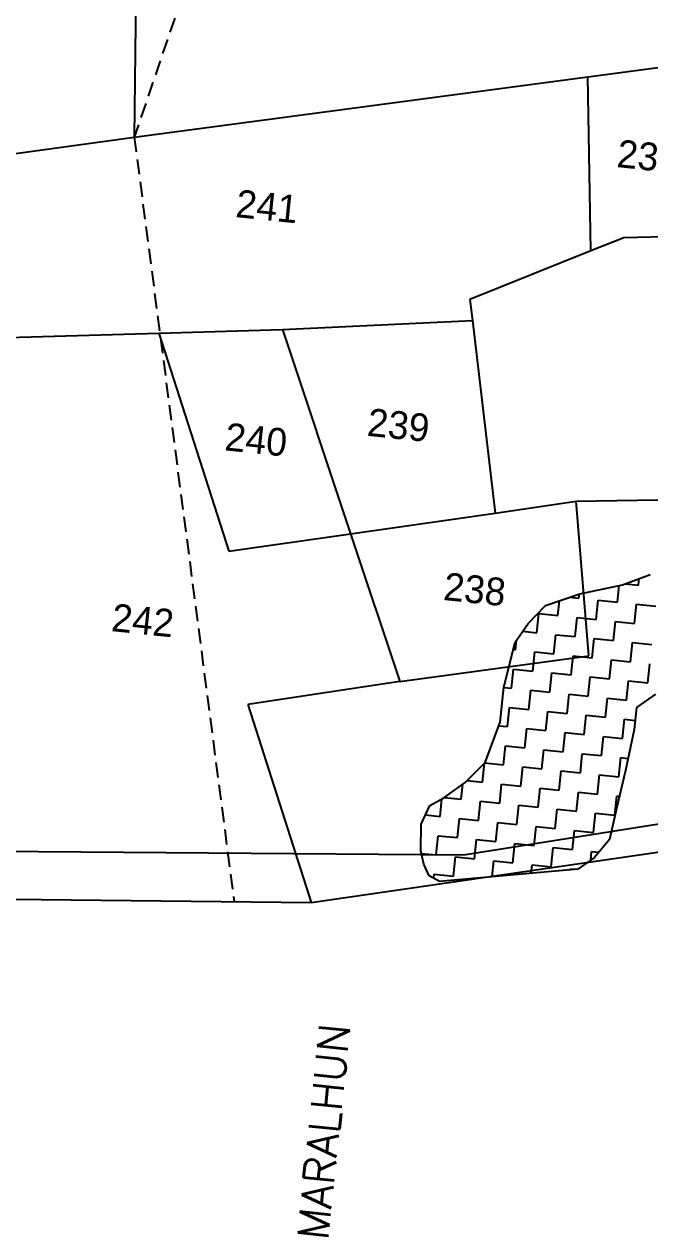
# Model space of a CAD drawing. Header units: metres. Extents: x 290336 to 293471, y 1993039 to 1996947.
# Drawn here: x 292010.8 to 292219, y 1993081.3 to 1993484.6 of the extents above; entities that cross this region are included whole.
import ezdxf
from ezdxf.enums import TextEntityAlignment as Align

# ---------------------------------------------------------------- set-up
doc = ezdxf.new("R2010")
doc.units = ezdxf.units.M
doc.header["$MEASUREMENT"] = 0
doc.linetypes.add('DASHED', pattern=[0.75, 0.5, -0.25])
for name, color, linetype in [('LINE_FOOTPATH', 1, 'DASHED'), ('POLY_HATCH', 12, 'Continuous'), ('POLY_PARCEL', 6, 'Continuous'), ('TEXT_MAPOUT', 7, 'Continuous'), ('TEXT_PARCEL', 7, 'Continuous'), ('V_BOUND_LINE', 7, 'Continuous'), ('VILLAGE BOUNDRY', 1, 'Continuous')]:
    doc.layers.add(name, color=color, linetype=linetype)
doc.styles.get("Standard").update_dxf_attribs({"font": 'simplex.shx'})
doc.styles.add('TEXT_MAP', font='', dxfattribs={"height": 1.8})
doc.styles.get('TEXT_MAP').set_extended_font_data('Kruti Dev 050')

msp = doc.modelspace()

# ---------------------------------------------------------------- linework, layer by layer
at = {"layer": 'LINE_FOOTPATH', "ltscale": 10}
for p, q in [((292133.31, 1993699.68), (292047.43, 1993447.02)), ((292047.43, 1993447.02), (292080.67, 1993192.49))]:
    msp.add_line(p, q, dxfattribs=at)
at = {"layer": 'POLY_HATCH'}
for p, q in [((292209.98, 1993297.95), (292219.16, 1993301.41)), ((292195.72, 1993295.02), (292209.98, 1993297.95)), ((292184.29, 1993291.06), (292195.72, 1993295.02)), ((292178.53, 1993285.05), (292184.29, 1993291.06)), ((292174.22, 1993278.89), (292178.53, 1993285.05)), ((292170.46, 1993263.86), (292174.22, 1993278.89)), ((292169.26, 1993252.23), (292170.46, 1993263.86)), ((292220.92, 1993261.58), (292214.58, 1993257.09)), ((292214.58, 1993257.09), (292213.83, 1993249.83)), ((292164.2, 1993238.8), (292169.26, 1993252.23)), ((292213.83, 1993249.83), (292210.95, 1993236.18)), ((292157.64, 1993232.14), (292164.2, 1993238.8)), ((292210.95, 1993236.18), (292208.37, 1993225.43)), ((292150.49, 1993227), (292157.64, 1993232.14)), ((292142.98, 1993218.24), (292145.83, 1993224.55)), ((292145.83, 1993224.55), (292150.49, 1993227)), ((292208.37, 1993225.43), (292205.64, 1993213.23)), ((292142.8, 1993209.44), (292142.98, 1993218.24)), ((292205.64, 1993213.23), (292200.6, 1993207.14)), ((292143.81, 1993204.93), (292142.8, 1993209.44)), ((292145.61, 1993201.08), (292143.81, 1993204.93)), ((292200.6, 1993207.14), (292195.06, 1993203.31)), ((292149.1, 1993199.25), (292145.61, 1993201.08)), ((292195.06, 1993203.31), (292149.1, 1993199.25))]:
    msp.add_line(p, q, dxfattribs=at)
at = {"layer": 'POLY_HATCH', "linetype": 'Continuous'}
for p, q in [((292208.25, 1993292.16), (292208.83, 1993297.71)), ((292210.99, 1993298.33), (292215.3, 1993297.89)), ((292215.3, 1993297.89), (292215.52, 1993300.04)), ((292192.25, 1993293.82), (292195.48, 1993293.48)), ((292195.48, 1993293.48), (292195.64, 1993294.99)), ((292201.21, 1993286.44), (292201.87, 1993292.82)), ((292201.87, 1993292.82), (292208.25, 1993292.16)), ((292188.44, 1993287.76), (292188.95, 1993292.67)), ((292213.98, 1993285.12), (292214.64, 1993291.5)), ((292214.64, 1993291.5), (292221.02, 1993290.84)), ((292181.4, 1993282.03), (292182.06, 1993288.42)), ((292182.06, 1993288.42), (292188.44, 1993287.76)), ((292194.17, 1993280.71), (292194.82, 1993287.1)), ((292194.82, 1993287.1), (292201.21, 1993286.44)), ((292206.93, 1993279.39), (292207.59, 1993285.78)), ((292207.59, 1993285.78), (292213.98, 1993285.12)), ((292176.76, 1993282.51), (292181.4, 1993282.03)), ((292187.12, 1993274.99), (292187.78, 1993281.37)), ((292187.78, 1993281.37), (292194.17, 1993280.71)), ((292174.35, 1993276.31), (292174.69, 1993279.56)), ((292199.89, 1993273.67), (292200.55, 1993280.05)), ((292200.55, 1993280.05), (292206.93, 1993279.39)), ((292212.66, 1993272.35), (292213.32, 1993278.74)), ((292213.32, 1993278.74), (292219.7, 1993278.08)), ((292173.6, 1993276.39), (292174.35, 1993276.31)), ((292180.08, 1993269.27), (292180.74, 1993275.65)), ((292180.74, 1993275.65), (292187.12, 1993274.99)), ((292192.85, 1993267.95), (292193.51, 1993274.33)), ((292193.51, 1993274.33), (292199.89, 1993273.67)), ((292205.61, 1993266.63), (292206.27, 1993273.01)), ((292206.27, 1993273.01), (292212.66, 1993272.35)), ((292173.03, 1993263.54), (292173.69, 1993269.92)), ((292173.69, 1993269.92), (292180.08, 1993269.27)), ((292185.8, 1993262.22), (292186.46, 1993268.61)), ((292186.46, 1993268.61), (292192.85, 1993267.95)), ((292218.38, 1993265.31), (292219.04, 1993271.69)), ((292198.57, 1993260.9), (292199.23, 1993267.29)), ((292199.23, 1993267.29), (292205.61, 1993266.63)), ((292211.34, 1993259.58), (292212, 1993265.97)), ((292212, 1993265.97), (292218.38, 1993265.31)), ((292170.46, 1993263.81), (292173.03, 1993263.54)), ((292178.76, 1993256.5), (292179.42, 1993262.88)), ((292179.42, 1993262.88), (292185.8, 1993262.22)), ((292191.53, 1993255.18), (292192.19, 1993261.56)), ((292192.19, 1993261.56), (292198.57, 1993260.9)), ((292171.72, 1993250.77), (292172.38, 1993257.16)), ((292172.38, 1993257.16), (292178.76, 1993256.5)), ((292204.3, 1993253.86), (292204.95, 1993260.24)), ((292204.95, 1993260.24), (292211.34, 1993259.58)), ((292184.48, 1993249.45), (292185.14, 1993255.84)), ((292185.14, 1993255.84), (292191.53, 1993255.18)), ((292197.25, 1993248.13), (292197.91, 1993254.52)), ((292197.91, 1993254.52), (292204.3, 1993253.86)), ((292210.02, 1993246.82), (292210.68, 1993253.2)), ((292210.68, 1993253.2), (292214.14, 1993252.84)), ((292168.83, 1993251.07), (292171.72, 1993250.77)), ((292177.44, 1993243.73), (292178.1, 1993250.11)), ((292178.1, 1993250.11), (292184.48, 1993249.45)), ((292190.21, 1993242.41), (292190.87, 1993248.79)), ((292190.87, 1993248.79), (292197.25, 1993248.13)), ((292170.4, 1993238), (292171.06, 1993244.39)), ((292171.06, 1993244.39), (292177.44, 1993243.73)), ((292202.98, 1993241.09), (292203.64, 1993247.47)), ((292203.64, 1993247.47), (292210.02, 1993246.82)), ((292183.16, 1993236.69), (292183.82, 1993243.07)), ((292183.82, 1993243.07), (292190.21, 1993242.41)), ((292195.93, 1993235.37), (292196.59, 1993241.75)), ((292196.59, 1993241.75), (292202.98, 1993241.09)), ((292208.7, 1993234.05), (292209.36, 1993240.43)), ((292209.36, 1993240.43), (292211.79, 1993240.18)), ((292163.35, 1993232.28), (292164.01, 1993238.61)), ((292164.06, 1993238.66), (292170.4, 1993238)), ((292176.12, 1993230.96), (292176.78, 1993237.35)), ((292176.78, 1993237.35), (292183.16, 1993236.69)), ((292158.29, 1993232.8), (292163.35, 1993232.28)), ((292188.89, 1993229.64), (292189.55, 1993236.03)), ((292189.55, 1993236.03), (292195.93, 1993235.37)), ((292201.66, 1993228.32), (292202.32, 1993234.71)), ((292202.32, 1993234.71), (292208.7, 1993234.05)), ((292156.31, 1993226.56), (292156.83, 1993231.56)), ((292169.08, 1993225.24), (292169.74, 1993231.62)), ((292169.74, 1993231.62), (292176.12, 1993230.96)), ((292181.85, 1993223.92), (292182.51, 1993230.3)), ((292182.51, 1993230.3), (292188.89, 1993229.64)), ((292194.61, 1993222.6), (292195.27, 1993228.98)), ((292195.27, 1993228.98), (292201.66, 1993228.32)), ((292149.27, 1993220.83), (292149.87, 1993226.68)), ((292150.68, 1993227.14), (292156.31, 1993226.56)), ((292162.03, 1993219.51), (292162.69, 1993225.9)), ((292162.69, 1993225.9), (292169.08, 1993225.24)), ((292174.8, 1993218.19), (292175.46, 1993224.58)), ((292175.46, 1993224.58), (292181.85, 1993223.92)), ((292207.38, 1993221.28), (292208.04, 1993227.66)), ((292208.04, 1993227.66), (292208.88, 1993227.58)), ((292144.38, 1993221.34), (292149.27, 1993220.83)), ((292154.99, 1993213.79), (292155.65, 1993220.17)), ((292155.65, 1993220.17), (292162.03, 1993219.51)), ((292187.57, 1993216.87), (292188.23, 1993223.26)), ((292188.23, 1993223.26), (292194.61, 1993222.6)), ((292200.34, 1993215.55), (292201, 1993221.94)), ((292201, 1993221.94), (292207.38, 1993221.28)), ((292167.76, 1993212.47), (292168.42, 1993218.85)), ((292168.42, 1993218.85), (292174.8, 1993218.19)), ((292180.53, 1993211.15), (292181.19, 1993217.53)), ((292181.19, 1993217.53), (292187.57, 1993216.87)), ((292193.29, 1993209.83), (292193.95, 1993216.21)), ((292193.95, 1993216.21), (292200.34, 1993215.55)), ((292147.95, 1993208.06), (292148.61, 1993214.45)), ((292148.61, 1993214.45), (292154.99, 1993213.79)), ((292160.71, 1993206.74), (292161.37, 1993213.13)), ((292161.37, 1993213.13), (292167.76, 1993212.47)), ((292143, 1993208.57), (292147.95, 1993208.06)), ((292173.48, 1993205.43), (292174.14, 1993211.81)), ((292174.14, 1993211.81), (292180.53, 1993211.15)), ((292186.25, 1993204.11), (292186.91, 1993210.49)), ((292186.91, 1993210.49), (292193.29, 1993209.83)), ((292199.38, 1993206.3), (292199.68, 1993209.17)), ((292199.68, 1993209.17), (292202.08, 1993208.92)), ((292153.67, 1993201.02), (292154.33, 1993207.4)), ((292154.33, 1993207.4), (292160.71, 1993206.74)), ((292166.55, 1993200.79), (292167.1, 1993206.08)), ((292167.1, 1993206.08), (292173.48, 1993205.43)), ((292179.58, 1993201.94), (292179.87, 1993204.77)), ((292179.87, 1993204.77), (292186.25, 1993204.11)), ((292147.14, 1993200.27), (292147.29, 1993201.68)), ((292147.29, 1993201.68), (292153.67, 1993201.02)), ((292160.04, 1993200.22), (292160.06, 1993200.36)), ((292160.06, 1993200.36), (292160.8, 1993200.28)), ((292192.6, 1993203.09), (292192.63, 1993203.45)), ((292192.63, 1993203.45), (292194.47, 1993203.26))]:
    msp.add_line(p, q, dxfattribs=at)
at = {"layer": 'POLY_PARCEL'}
for p, q in [((292048.56, 1993537.66), (292047.43, 1993447.02)), ((292198.46, 1993467.12), (292234.87, 1993471.97)), ((292047.43, 1993447.02), (292198.46, 1993467.12)), ((292199.47, 1993409.12), (292198.46, 1993467.12)), ((291983.61, 1993438.28), (292047.43, 1993447.02)), ((292240.55, 1993414.27), (292210.43, 1993413.53)), ((292210.43, 1993413.53), (292199.47, 1993409.12)), ((292199.47, 1993409.12), (292159.19, 1993392.92)), ((292159.19, 1993392.92), (292160, 1993385.98)), ((292096.77, 1993383), (292160, 1993385.98)), ((292160, 1993385.98), (292167.53, 1993321.83)), ((291989.34, 1993379.79), (292055.63, 1993381.77)), ((292055.63, 1993381.77), (292096.77, 1993383)), ((292055.63, 1993381.77), (292078.91, 1993309.17)), ((292096.77, 1993383), (292119.44, 1993314.96)), ((292167.53, 1993321.83), (292194.55, 1993325.86)), ((292194.55, 1993325.86), (292309.57, 1993327.69)), ((292198.78, 1993274.29), (292194.55, 1993325.86)), ((292119.44, 1993314.96), (292167.53, 1993321.83)), ((292078.91, 1993309.17), (292119.44, 1993314.96)), ((292119.44, 1993314.96), (292135.82, 1993265.8)), ((292135.82, 1993265.8), (292198.78, 1993274.29)), ((292135.82, 1993265.8), (292085.23, 1993258.07)), ((292085.23, 1993258.07), (292106.3, 1993192.19))]:
    msp.add_line(p, q, dxfattribs=at)
at = {"layer": 'V_BOUND_LINE'}
for p, q in [((292106.3, 1993192.19), (292307.06, 1993221.39)), ((292006.5, 1993193.36), (292106.3, 1993192.19))]:
    msp.add_line(p, q, dxfattribs=at)
at = {"layer": 'VILLAGE BOUNDRY'}
for p, q in [((292157.06, 1993208.11), (292226.29, 1993219.1)), ((291995.71, 1993209.32), (292157.06, 1993208.11))]:
    msp.add_line(p, q, dxfattribs=at)

# ---------------------------------------------------------------- texts
at = {"layer": 'TEXT_MAPOUT'}
msp.add_text('MARALHUN', height=10.269, rotation=84.1017, dxfattribs=at).set_placement((292111.91, 1993079.5))
at = {"layer": 'TEXT_PARCEL', "style": 'TEXT_MAP'}
for s, p in [('235', (292218.52, 1993440.61)), ('241', (292091.66, 1993424.03)), ('239', (292135.41, 1993351.15)), ('240', (292088.01, 1993346.31)), ('238', (292160.8, 1993296.49)), ('242', (292050.3, 1993286.19))]:
    msp.add_text(s, height=9.242, rotation=354.1017, dxfattribs=at).set_placement(p, align=Align.MIDDLE)

doc.saveas('drawing.dxf')
